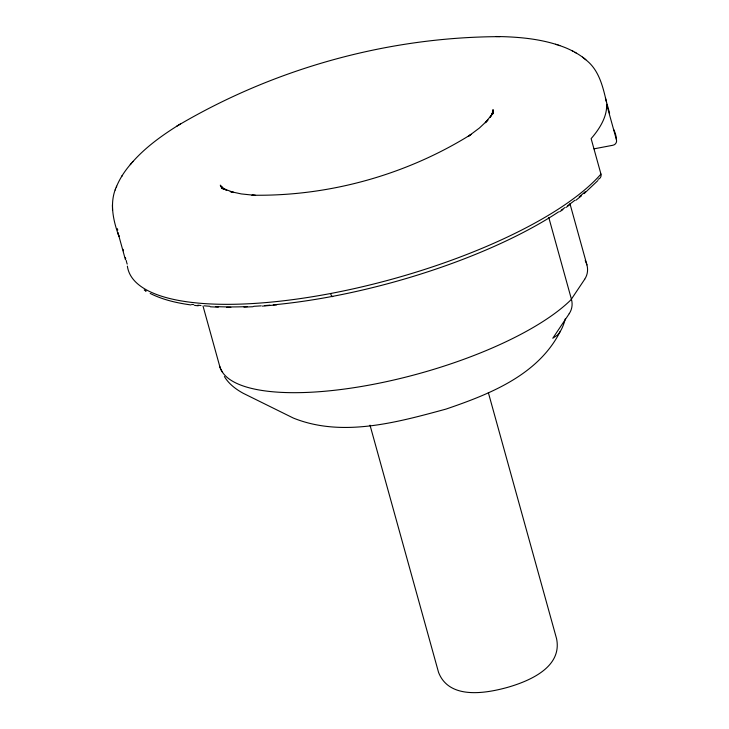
<?xml version="1.0" encoding="UTF-8"?>
<svg xmlns="http://www.w3.org/2000/svg" width="729" height="729" viewBox="0 0 729 729"><rect width="100%" height="100%" fill="white"/><g stroke="black" fill="none" stroke-linecap="round" stroke-linejoin="round"><path stroke-width="1.09" d="M125.397 259.597L117.989 232.779L118.991 236.497C113.132 220.623 109.058 202.243 116.658 186.214C120.148 177.876 125.279 170.276 131.238 163.506M115.209 190.032L115.592 189.039M116.275 187.207L116.658 186.214M121.643 176.564L122.253 175.525M560.218 331.485C538.066 375.216 489.596 394.216 445.957 409.106C397.378 422.282 342.247 437.801 293.331 418.054L243.267 393.314C235.832 389.25 228.76 383.91 224.377 376.519M584.713 279.243L571.336 299.236M569.249 313.652L552.773 338.247L557.321 335.185A159.487 38.382 79.2 0 0 565.376 318.655M132.104 162.512C145.791 146.839 162.986 134.719 180.582 123.83M130.254 164.645L133.079 161.391M597.908 180.519L584.139 193.622M581.487 195.837L575.874 200.265M566.141 207.373L569.267 205.15M559.599 211.802L562.916 209.588M176.536 126.336C274.222 68.335 388.603 36.568 502.272 36.632C523.777 37.279 545.602 39.721 565.704 47.813C573.65 51.13 581.232 55.459 587.61 61.291C599.347 71.406 603.011 87.28 606.391 101.677M594.062 148.834L612.743 145.29A5.167 4.729 24.7 0 0 616.442 139.658A252.927 79.908 -15.5 0 0 613.645 129.48M276.683 304.868L262.34 306.125M253.045 306.718L243.969 307.119M226.591 307.346L230.838 307.365M495.966 36.514L499.939 36.578M218.317 307.173L210.335 306.8M194.552 305.405L198.197 305.806M190.998 304.95C176.974 303.009 162.904 299.847 150.192 293.441M555.58 44.259L557.129 44.761M558.25 45.125L559.817 45.626M572.247 50.857L573.441 51.513M574.862 52.269L576.065 52.925M145.299 290.616L146.101 291.135L144.224 289.914M585.824 59.76L582.517 57.126M222.409 188.775L220.286 185.148L222.828 188.456L220.75 186.296L223.812 188.929L221.388 187.153L226.774 190.315L223.356 188.638L233.945 192.556L230.264 191.545L241.345 193.932L255.587 195.418L251.942 195.19C328.533 196.557 406.308 174.951 471.244 134.327L468.246 136.396L479.39 128.031L487.92 120.021L485.341 122.736L492.248 114.079L490.225 117.205L493.169 111.783L492.011 114.553L493.059 109.614L493.114 113.77L492.649 111.646M222.409 188.629L221.689 186.588L222.281 188.656M605.389 97.959L609.599 113.232M616.415 139.667L606.592 104.22A252.927 79.908 -15.5 0 1 591.128 138.628L600.951 174.076A5.167 4.638 19.6 0 1 598.117 179.343M569.941 203.646L586.918 264.909A20.029 18.38 24.2 0 1 584.694 279.234M548.764 217.452L571.454 299.318A20.029 18.38 24.2 0 1 569.231 313.643M488.357 392.639L556.582 638.722C562.405 667.163 529.628 681.023 507.512 687.383C485.468 693.489 449.073 699.722 438.539 672.348L370.013 425.171M203.008 305.989L219.684 366.158A190.469 60.17 -15.5 0 0 372.291 384.529A190.469 60.17 -15.5 0 0 571.454 299.318M117.351 228.651L117.761 230.127M123.083 249.327L123.493 250.803M125.333 257.455L125.743 258.932M126.153 260.408L126.564 261.884M126.764 262.622L127.174 264.098M112.421 204.794L112.53 210.307M600.951 174.076A252.927 79.908 -15.5 0 1 333.709 292.912A252.927 79.908 -15.5 0 1 127.384 266.158M585.187 260.554A190.469 60.17 -15.5 0 1 586.918 264.909M222.609 372.273A20.029 18.38 24.2 0 1 219.657 366.168M332.752 296.329A5.112 1.23 79.2 0 1 330.62 293.505M585.232 191.709A247.814 78.285 -15.5 0 1 579.2 196.839M574.816 200.32A247.814 78.285 -15.5 0 1 567.709 205.614M564.993 207.537A247.814 78.285 -15.5 0 1 561.266 210.098M558.614 211.866A247.814 78.285 -15.5 0 1 273.293 304.859M269.967 305.159A247.814 78.285 -15.5 0 1 264.481 305.606M261.228 305.843A247.814 78.285 -15.5 0 1 253.719 306.308M247.413 306.599A247.814 78.285 -15.5 0 1 215.438 306.572M209.761 306.244A247.814 78.285 -15.5 0 1 204.248 305.825M201.022 305.524A247.814 78.285 -15.5 0 1 197.86 305.187M193.741 304.676A247.814 78.285 -15.5 0 1 191.727 304.394"/></g></svg>
